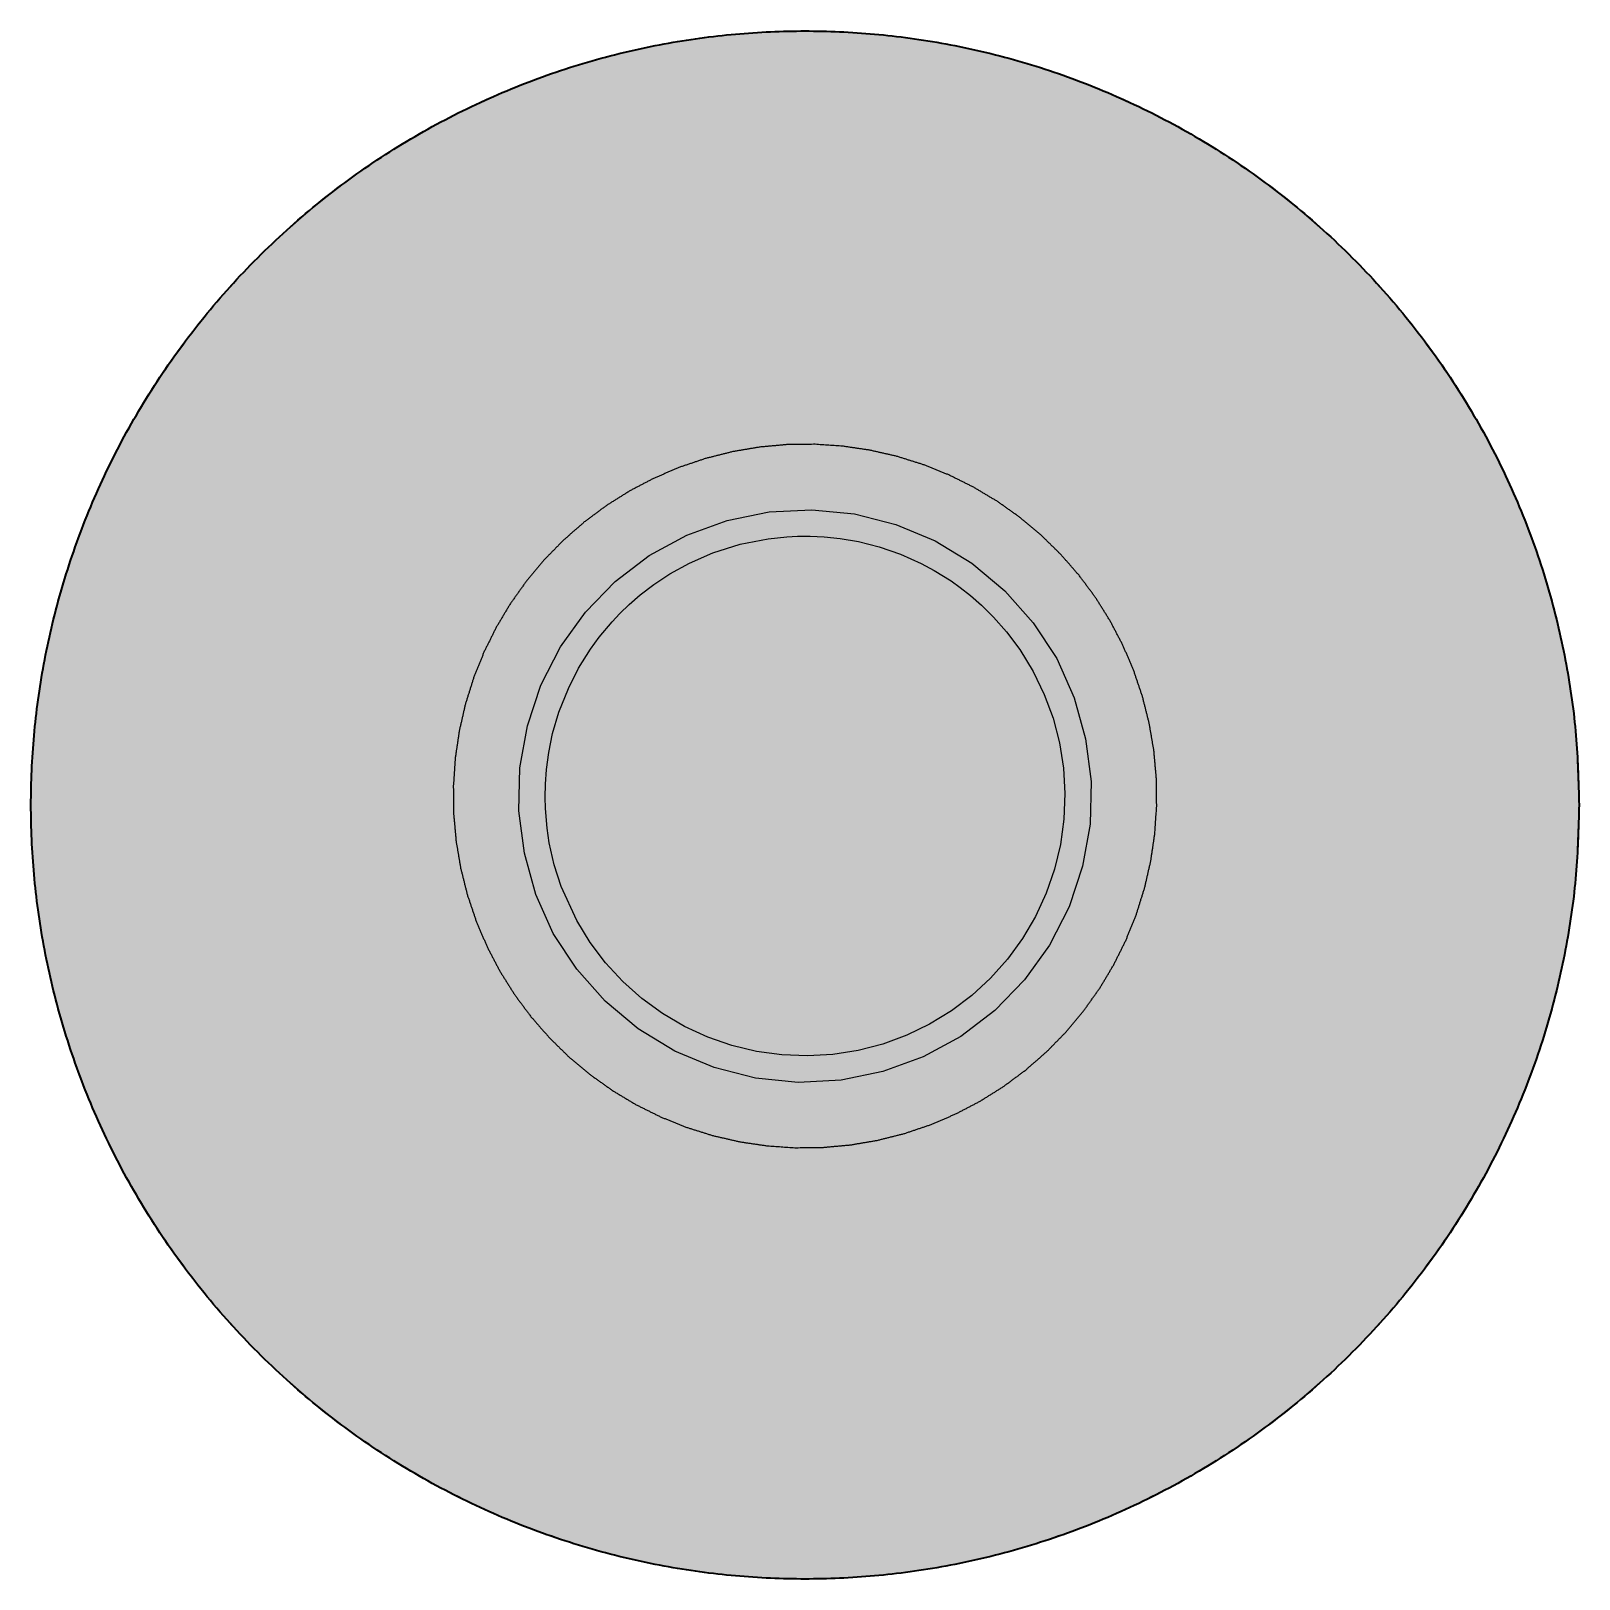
# Model space of a CAD drawing. Header units: millimetres. Extents: x 9 to 1888, y 77 to 2712.
# Drawn here: x 153 to 703, y 77 to 627 of the extents above; entities that cross this region are included whole.
import ezdxf

# ---------------------------------------------------------------- set-up
doc = ezdxf.new("R2010")
doc.units = ezdxf.units.MM
doc.layers.add('Blocks', color=7, linetype='Continuous')
doc.layers.add('Blocks$Fill', color=7, linetype='Continuous', true_color=0xffffff)
doc.layers.add('Blocks$Inner', color=7, linetype='Continuous', lineweight=25, true_color=0x007f00)
doc.layers.add('Blocks$Outline', color=7, linetype='Continuous', lineweight=35, true_color=0xff3f3f)

# ---------------------------------------------------------------- blocks, each defined once
blk = doc.blocks.new('Noctambule Floor 3 High Cylinder Floor Lamp Top')
at = {"layer": 'Blocks$Fill'}
blk.add_hatch(color=256, dxfattribs=at).paths.add_polyline_path([(702.73, 351.66), (702.66, 357.76), (702.46, 363.92), (702.11, 370.12), (701.62, 376.37), (700.98, 382.65), (700.19, 388.97), (699.24, 395.32), (698.14, 401.7), (696.88, 408.09), (695.45, 414.5), (693.87, 420.91), (692.11, 427.33), (690.19, 433.74), (688.11, 440.14), (685.85, 446.52), (683.42, 452.88), (680.82, 459.22), (678.05, 465.51), (675.12, 471.76), (672.01, 477.96), (668.73, 484.11), (665.29, 490.19), (661.68, 496.21), (657.9, 502.14), (653.97, 507.99), (649.88, 513.76), (645.63, 519.42), (641.23, 524.99), (636.68, 530.45), (631.98, 535.79), (627.15, 541.01), (622.18, 546.11), (617.09, 551.08), (611.86, 555.91), (606.52, 560.61), (601.06, 565.16), (595.5, 569.56), (589.83, 573.8), (584.06, 577.9), (578.21, 581.83), (572.28, 585.61), (566.26, 589.22), (560.18, 592.66), (554.04, 595.94), (547.83, 599.04), (541.58, 601.98), (535.29, 604.75), (528.96, 607.35), (522.59, 609.78), (516.21, 612.04), (509.81, 614.12), (503.4, 616.04), (496.98, 617.8), (490.57, 619.38), (484.16, 620.81), (477.77, 622.07), (471.4, 623.17), (465.05, 624.11), (458.73, 624.91), (452.44, 625.55), (446.19, 626.04), (439.99, 626.38), (433.83, 626.59), (427.73, 626.66), (421.63, 626.59), (415.47, 626.38), (409.27, 626.04), (403.02, 625.55), (396.73, 624.91), (390.41, 624.11), (384.06, 623.17), (377.69, 622.07), (371.3, 620.81), (364.89, 619.38), (358.48, 617.8), (352.06, 616.04), (345.65, 614.12), (339.25, 612.04), (332.86, 609.78), (326.5, 607.35), (320.17, 604.75), (313.88, 601.98), (307.63, 599.04), (301.42, 595.94), (295.28, 592.66), (289.2, 589.22), (283.18, 585.61), (277.25, 581.83), (271.39, 577.9), (265.63, 573.8), (259.96, 569.56), (254.4, 565.16), (248.94, 560.61), (243.6, 555.91), (238.37, 551.08), (233.27, 546.11), (228.31, 541.01), (223.47, 535.79), (218.78, 530.45), (214.23, 524.99), (209.83, 519.42), (205.58, 513.76), (201.49, 507.99), (197.56, 502.14), (193.78, 496.21), (190.17, 490.19), (186.73, 484.11), (183.45, 477.96), (180.34, 471.76), (177.4, 465.51), (174.64, 459.22), (172.04, 452.88), (169.61, 446.52), (167.35, 440.14), (165.26, 433.74), (163.34, 427.33), (161.59, 420.91), (160, 414.5), (158.58, 408.09), (157.32, 401.7), (156.22, 395.32), (155.27, 388.97), (154.48, 382.65), (153.84, 376.37), (153.35, 370.12), (153, 363.92), (152.8, 357.76), (152.73, 351.66), (152.8, 345.55), (153, 339.4), (153.35, 333.2), (153.84, 326.95), (154.48, 320.66), (155.27, 314.34), (156.22, 307.99), (157.32, 301.62), (158.58, 295.23), (160, 288.82), (161.59, 282.41), (163.34, 275.99), (165.26, 269.58), (167.35, 263.18), (169.61, 256.79), (172.04, 250.43), (174.64, 244.1), (177.4, 237.81), (180.34, 231.55), (183.45, 225.35), (186.73, 219.21), (190.17, 213.12), (193.78, 207.11), (197.56, 201.18), (201.49, 195.32), (205.58, 189.56), (209.83, 183.89), (214.23, 178.33), (218.78, 172.87), (223.47, 167.53), (228.31, 162.3), (233.27, 157.2), (238.37, 152.24), (243.6, 147.4), (248.94, 142.71), (254.4, 138.16), (259.96, 133.76), (265.63, 129.51), (271.39, 125.42), (277.25, 121.48), (283.18, 117.71), (289.2, 114.1), (295.28, 110.66), (301.42, 107.38), (307.63, 104.27), (313.88, 101.33), (320.17, 98.56), (326.5, 95.97), (332.86, 93.54), (339.25, 91.28), (345.65, 89.19), (352.06, 87.27), (358.48, 85.52), (364.89, 83.93), (371.3, 82.51), (377.69, 81.25), (384.06, 80.15), (390.41, 79.2), (396.73, 78.41), (403.02, 77.77), (409.27, 77.28), (415.47, 76.93), (421.63, 76.73), (427.73, 76.66), (433.83, 76.73), (439.99, 76.93), (446.19, 77.28), (452.44, 77.77), (458.73, 78.41), (465.05, 79.2), (471.4, 80.15), (477.77, 81.25), (484.16, 82.51), (490.57, 83.93), (496.98, 85.52), (503.4, 87.27), (509.81, 89.19), (516.21, 91.28), (522.59, 93.54), (528.96, 95.97), (535.29, 98.56), (541.58, 101.33), (547.83, 104.27), (554.04, 107.38), (560.18, 110.66), (566.26, 114.1), (572.28, 117.71), (578.21, 121.48), (584.06, 125.42), (589.83, 129.51), (595.5, 133.76), (601.06, 138.16), (606.52, 142.71), (611.86, 147.4), (617.09, 152.24), (622.18, 157.2), (627.15, 162.3), (631.98, 167.53), (636.68, 172.87), (641.23, 178.33), (645.63, 183.89), (649.88, 189.56), (653.97, 195.32), (657.9, 201.18), (661.68, 207.11), (665.29, 213.12), (668.73, 219.21), (672.01, 225.35), (675.12, 231.55), (678.05, 237.81), (680.82, 244.1), (683.42, 250.43), (685.85, 256.79), (688.11, 263.18), (690.19, 269.58), (692.11, 275.99), (693.87, 282.41), (695.45, 288.82), (696.88, 295.23), (698.14, 301.62), (699.24, 307.99), (700.19, 314.34), (700.98, 320.66), (701.62, 326.95), (702.11, 333.2), (702.46, 339.4), (702.66, 345.55)], flags=0)
at = {"layer": 'Blocks$Inner'}
blk.add_line((367.8, 245.15), (367.82, 245.18), dxfattribs=at)
for points in [[(338.22, 305.95), (332.15, 319.92), (328.02, 334.56), (326.1, 349.64), (326.46, 364.85), (329.08, 379.83), (333.91, 394.25), (340.83, 407.8), (349.69, 420.16), (360.3, 431.06), (372.41, 440.26), (385.75, 447.55), (400.04, 452.77), (414.94, 455.8), (430.13, 456.58), (445.27, 455.09), (460.01, 451.35), (474.03, 445.46), (487.02, 437.55), (498.68, 427.79), (508.76, 416.4), (517.19, 403.73), (523.3, 389.78), (527.44, 375.15), (529.35, 360.06), (528.99, 344.85), (526.37, 329.87), (521.55, 315.45), (514.63, 301.91), (505.77, 289.55), (495.16, 278.64), (483.05, 269.45), (469.7, 262.15), (455.42, 256.93), (440.52, 253.9), (425.33, 253.12), (410.19, 254.62), (395.45, 258.35), (381.43, 264.24), (368.44, 272.15), (356.78, 281.91), (346.7, 293.3)], [(508.77, 399.13), (512.72, 390.97), (515.85, 382.46), (518.14, 373.69), (519.55, 364.74), (520.08, 355.69), (519.71, 346.64), (518.47, 337.66), (516.34, 328.85), (513.37, 320.29), (509.57, 312.06), (504.98, 304.25), (499.65, 296.92), (493.62, 290.15), (486.96, 284), (479.73, 278.54), (472, 273.81), (463.85, 269.86), (455.34, 266.73), (446.57, 264.44), (437.62, 263.03), (428.57, 262.51), (419.52, 262.87), (410.54, 264.12), (401.73, 266.24), (393.17, 269.21), (384.94, 273.01), (377.13, 277.6), (369.8, 282.93), (363.03, 288.96), (356.88, 295.62), (351.41, 302.85), (346.68, 310.58), (341.14, 322.75), (338.67, 330.4), (336.89, 338.19), (336.09, 343.43), (335.48, 350.46), (335.38, 354.49), (335.48, 359.08), (335.87, 364.33), (336.68, 370.29), (338.08, 377.03), (340.31, 384.62), (343.66, 393.07), (347.3, 400.24), (351.53, 407.02), (354.65, 411.31), (359.17, 416.72), (361.93, 419.65), (365.24, 422.85), (369.21, 426.29), (373.99, 429.95), (379.73, 433.75), (386.66, 437.57), (394.99, 441.2), (404.68, 444.28), (414.6, 446.26), (421.28, 446.98), (425.12, 447.16), (429.51, 447.18), (434.52, 446.95), (440.24, 446.35), (446.72, 445.23), (454.05, 443.37), (461.65, 440.74), (468.95, 437.49), (473.63, 434.99), (479.61, 431.25), (482.89, 428.92), (486.51, 426.08), (490.47, 422.62), (494.75, 418.39), (499.3, 413.22), (504.03, 406.88)]]:
    blk.add_lwpolyline(points, close=True, dxfattribs=at)
blk.add_circle((427.73, 351.66), 275, dxfattribs=at)
blk.add_open_spline([(552.68, 351.26), (552.01, 341.46), (550.58, 331.75), (548.39, 322.19), (545.45, 312.82), (541.79, 303.71), (537.43, 294.92), (532.39, 286.5), (526.7, 278.5), (520.41, 270.97), (513.54, 263.96), (506.14, 257.51), (498.26, 251.65), (489.95, 246.44), (481.25, 241.89), (472.22, 238.04), (462.92, 234.91), (453.4, 232.52), (443.72, 230.88), (433.95, 230.01), (424.13, 229.9), (414.34, 230.57), (404.63, 232), (395.07, 234.19), (385.7, 237.13), (376.59, 240.79), (367.8, 245.15), (359.38, 250.19), (351.38, 255.88), (343.85, 262.17), (336.84, 269.04), (330.38, 276.44), (324.53, 284.32), (319.31, 292.63), (314.77, 301.33), (310.92, 310.36), (307.79, 319.66), (305.39, 329.18), (303.76, 338.86), (302.88, 348.63), (302.78, 358.45), (303.45, 368.24), (304.88, 377.95), (307.07, 387.52), (310.01, 396.88), (313.67, 405.99), (318.03, 414.78), (323.07, 423.2), (328.76, 431.2), (335.05, 438.73), (341.92, 445.74), (349.32, 452.2), (357.19, 458.05), (365.51, 463.27), (374.21, 467.81), (383.23, 471.66), (392.54, 474.8), (402.06, 477.19), (411.73, 478.82), (421.51, 479.7), (431.32, 479.8), (441.12, 479.13), (450.83, 477.7), (460.39, 475.51), (469.76, 472.57), (478.87, 468.91), (487.66, 464.55), (496.08, 459.51), (504.08, 453.82), (511.61, 447.53), (518.62, 440.66), (525.08, 433.27), (530.93, 425.39), (536.14, 417.07), (540.69, 408.37), (544.54, 399.35), (547.67, 390.04), (550.06, 380.52), (551.7, 370.85), (552.57, 361.07), (552.68, 351.26)], degree=1, dxfattribs=at)
at = {"layer": 'Blocks$Outline'}
blk.add_rational_spline([(702.73, 351.66), (702.73, 626.66), (427.73, 626.66), (152.73, 626.66), (152.73, 351.66), (152.73, 76.66), (427.73, 76.66), (702.73, 76.66), (702.73, 351.66)], [1, 0.707106781187, 1, 0.707106781187, 1, 0.707106781187, 1, 0.707106781187, 1], degree=2, knots=[0, 0, 0, 431.96899, 431.96899, 863.93798, 863.93798, 1295.90697, 1295.90697, 1727.875959, 1727.875959, 1727.875959], dxfattribs=at)

msp = doc.modelspace()

# ---------------------------------------------------------------- block references
at = {"layer": 'Blocks'}
msp.add_blockref('Noctambule Floor 3 High Cylinder Floor Lamp Top', (0, 0), dxfattribs=at)

doc.saveas('drawing.dxf')
